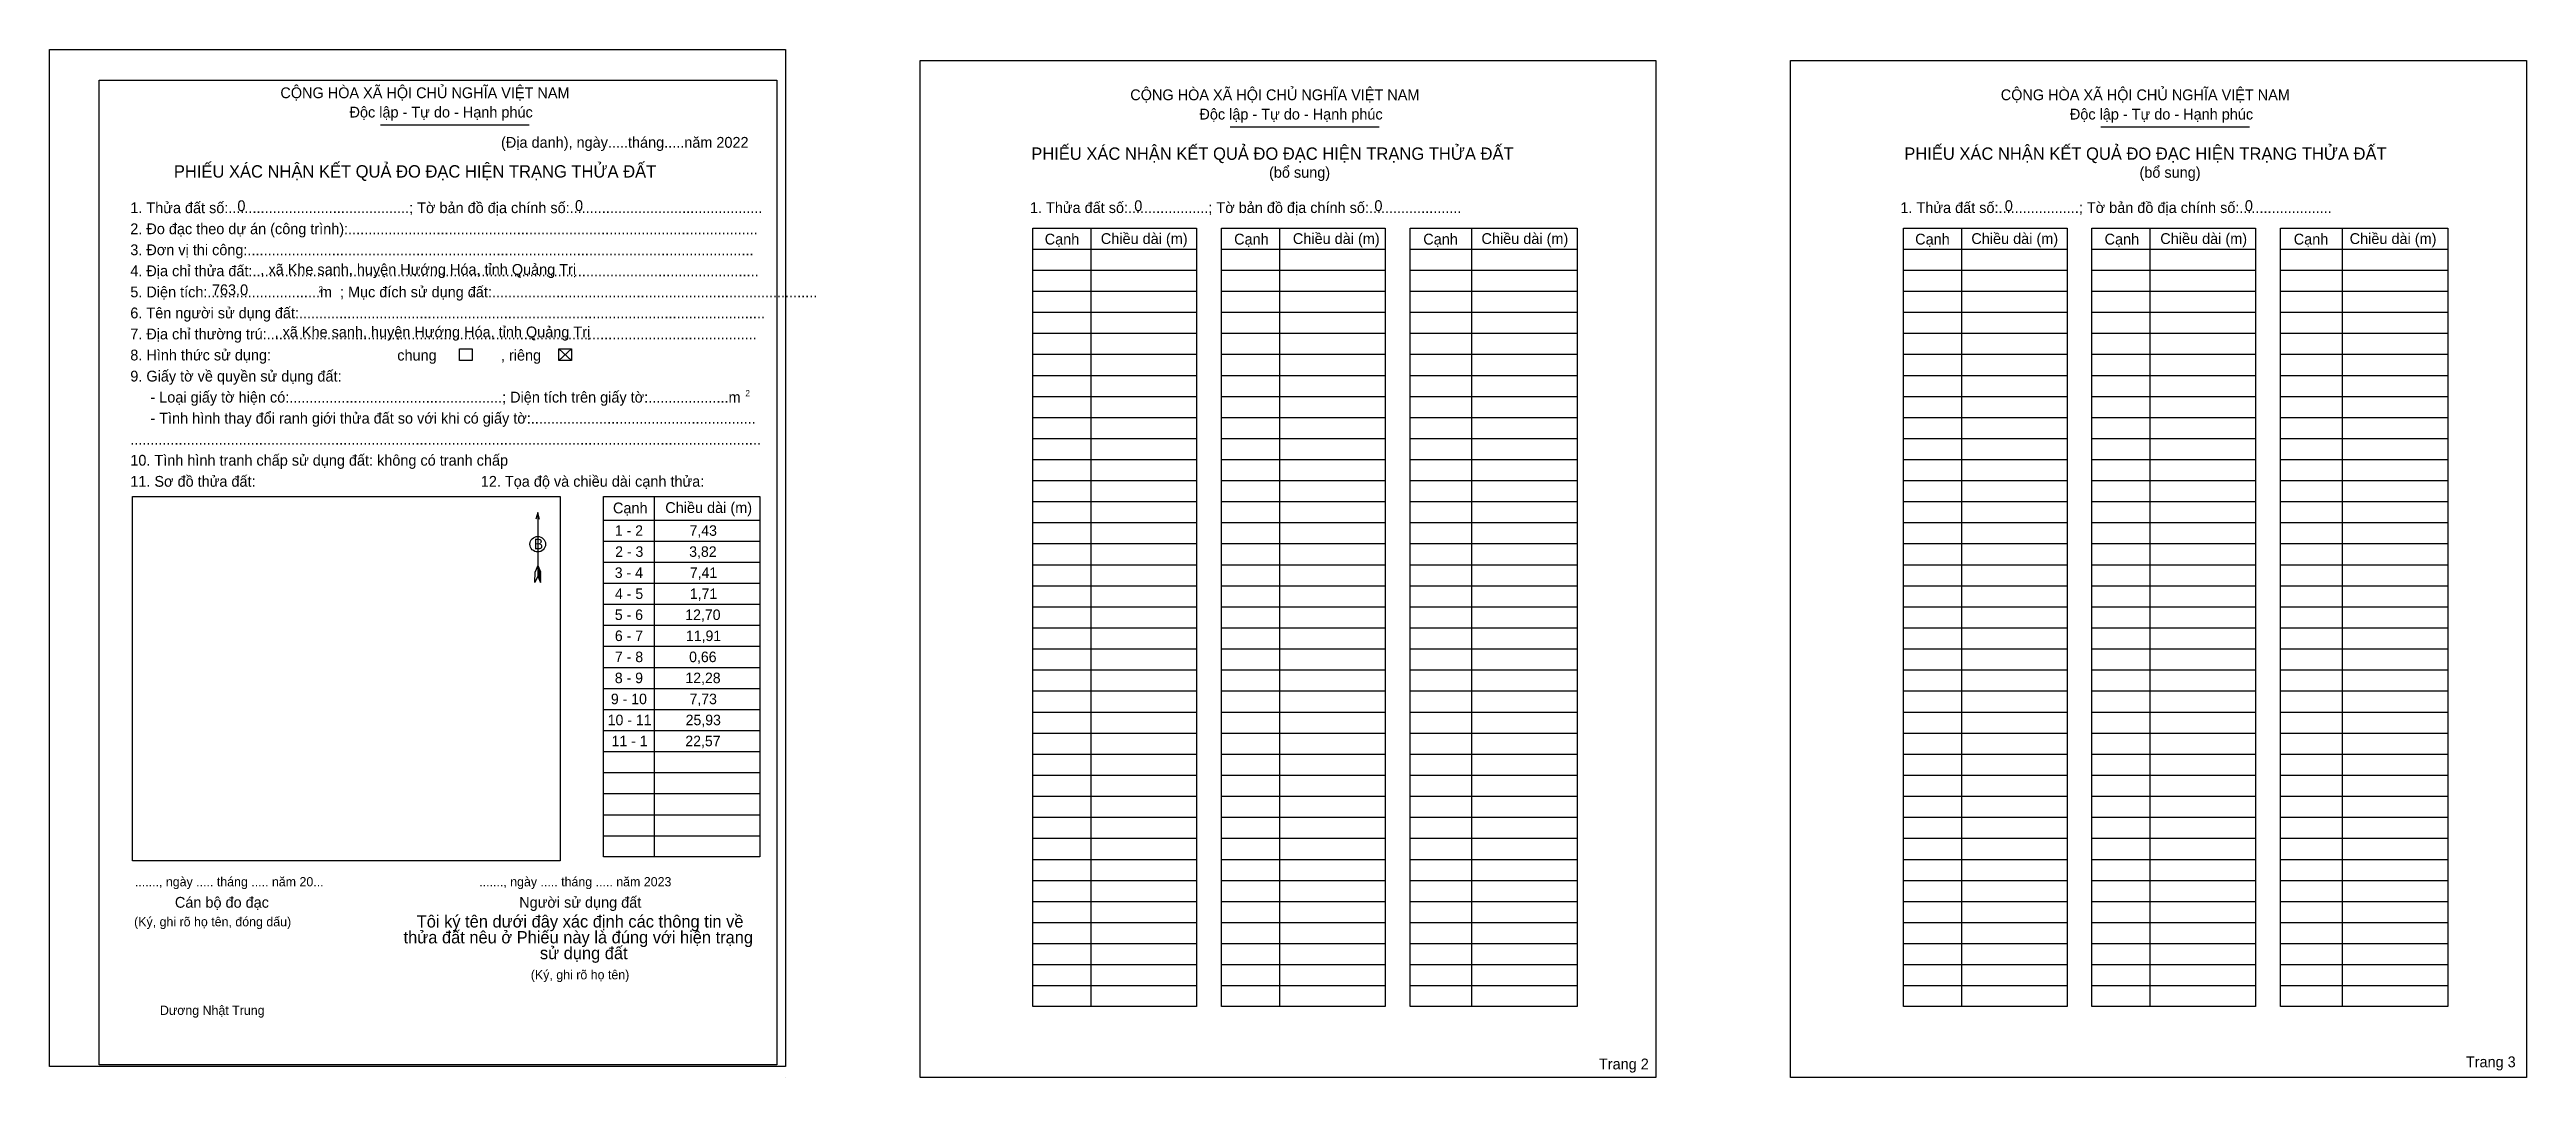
# Model space of a CAD drawing. Extents: x 548541 to 548958, y 1838423 to 1838596.
import ezdxf

# ---------------------------------------------------------------- set-up
doc = ezdxf.new("R2010")
doc.units = 0
for name, color, linetype in [('Level 1', 7, 'Continuous'), ('Level 2', 7, 'Continuous'), ('Level 3', 7, 'Continuous'), ('Level 48', 7, 'Continuous'), ('Level 50', 7, 'Continuous'), ('Level 52', 7, 'Continuous'), ('Level 6', 7, 'Continuous')]:
    doc.layers.add(name, color=color, linetype=linetype)

msp = doc.modelspace()

# ---------------------------------------------------------------- linework, layer by layer
at = {"layer": 'Level 1'}
for p, q in [((548541.23, 1838594.26), (548541.23, 1838594.26)), ((548687.63, 1838594.26), (548687.63, 1838594.26)), ((548596.88, 1838583.4), (548621.91, 1838583.4)), ((548739.81, 1838583.06), (548764.84, 1838583.06)), ((548886.21, 1838583.06), (548911.24, 1838583.06)), ((548716.37, 1838566.04), (548716.37, 1838434.98)), ((548748.08, 1838566.04), (548748.08, 1838434.98)), ((548780.38, 1838566.04), (548780.38, 1838434.98)), ((548862.77, 1838566.04), (548862.77, 1838434.98)), ((548894.49, 1838566.04), (548894.49, 1838434.98)), ((548926.79, 1838566.04), (548926.79, 1838434.98)), ((548706.63, 1838562.5), (548734.14, 1838562.5)), ((548706.63, 1838558.95), (548734.14, 1838558.95)), ((548738.34, 1838562.5), (548765.85, 1838562.5)), ((548738.34, 1838558.95), (548765.85, 1838558.95)), ((548770.05, 1838562.5), (548798.15, 1838562.5)), ((548770.05, 1838558.95), (548798.15, 1838558.95)), ((548853.03, 1838562.5), (548880.54, 1838562.5)), ((548853.03, 1838558.95), (548880.54, 1838558.95)), ((548884.74, 1838562.5), (548912.26, 1838562.5)), ((548884.74, 1838558.95), (548912.26, 1838558.95)), ((548916.46, 1838562.5), (548944.56, 1838562.5)), ((548916.46, 1838558.95), (548944.56, 1838558.95)), ((548706.63, 1838555.41), (548734.14, 1838555.41)), ((548738.34, 1838555.41), (548765.85, 1838555.41)), ((548770.05, 1838555.41), (548798.15, 1838555.41)), ((548853.03, 1838555.41), (548880.54, 1838555.41)), ((548884.74, 1838555.41), (548912.26, 1838555.41)), ((548916.46, 1838555.41), (548944.56, 1838555.41)), ((548706.63, 1838551.87), (548734.14, 1838551.87)), ((548738.34, 1838551.87), (548765.85, 1838551.87)), ((548770.05, 1838551.87), (548798.15, 1838551.87)), ((548853.03, 1838551.87), (548880.54, 1838551.87)), ((548884.74, 1838551.87), (548912.26, 1838551.87)), ((548916.46, 1838551.87), (548944.56, 1838551.87)), ((548706.63, 1838548.33), (548734.14, 1838548.33)), ((548738.34, 1838548.33), (548765.85, 1838548.33)), ((548770.05, 1838548.33), (548798.15, 1838548.33)), ((548853.03, 1838548.33), (548880.54, 1838548.33)), ((548884.74, 1838548.33), (548912.26, 1838548.33)), ((548916.46, 1838548.33), (548944.56, 1838548.33)), ((548626.88, 1838545.7), (548629.01, 1838543.72)), ((548626.88, 1838543.72), (548629.01, 1838545.7)), ((548706.63, 1838544.79), (548734.14, 1838544.79)), ((548738.34, 1838544.79), (548765.85, 1838544.79)), ((548770.05, 1838544.79), (548798.15, 1838544.79)), ((548853.03, 1838544.79), (548880.54, 1838544.79)), ((548884.74, 1838544.79), (548912.26, 1838544.79)), ((548916.46, 1838544.79), (548944.56, 1838544.79)), ((548706.63, 1838541.24), (548734.14, 1838541.24)), ((548706.63, 1838537.7), (548734.14, 1838537.7)), ((548738.34, 1838541.24), (548765.85, 1838541.24)), ((548738.34, 1838537.7), (548765.85, 1838537.7)), ((548770.05, 1838541.24), (548798.15, 1838541.24)), ((548770.05, 1838537.7), (548798.15, 1838537.7)), ((548853.03, 1838541.24), (548880.54, 1838541.24)), ((548853.03, 1838537.7), (548880.54, 1838537.7)), ((548884.74, 1838541.24), (548912.26, 1838541.24)), ((548884.74, 1838537.7), (548912.26, 1838537.7)), ((548916.46, 1838541.24), (548944.56, 1838541.24)), ((548916.46, 1838537.7), (548944.56, 1838537.7)), ((548706.63, 1838534.16), (548734.14, 1838534.16)), ((548738.34, 1838534.16), (548765.85, 1838534.16)), ((548770.05, 1838534.16), (548798.15, 1838534.16)), ((548853.03, 1838534.16), (548880.54, 1838534.16)), ((548884.74, 1838534.16), (548912.26, 1838534.16)), ((548916.46, 1838534.16), (548944.56, 1838534.16)), ((548706.63, 1838530.62), (548734.14, 1838530.62)), ((548738.34, 1838530.62), (548765.85, 1838530.62)), ((548770.05, 1838530.62), (548798.15, 1838530.62)), ((548853.03, 1838530.62), (548880.54, 1838530.62)), ((548884.74, 1838530.62), (548912.26, 1838530.62)), ((548916.46, 1838530.62), (548944.56, 1838530.62)), ((548706.63, 1838527.07), (548734.14, 1838527.07)), ((548738.34, 1838527.07), (548765.85, 1838527.07)), ((548770.05, 1838527.07), (548798.15, 1838527.07)), ((548853.03, 1838527.07), (548880.54, 1838527.07)), ((548884.74, 1838527.07), (548912.26, 1838527.07)), ((548916.46, 1838527.07), (548944.56, 1838527.07)), ((548706.63, 1838523.53), (548734.14, 1838523.53)), ((548738.34, 1838523.53), (548765.85, 1838523.53)), ((548770.05, 1838523.53), (548798.15, 1838523.53)), ((548853.03, 1838523.53), (548880.54, 1838523.53)), ((548884.74, 1838523.53), (548912.26, 1838523.53)), ((548916.46, 1838523.53), (548944.56, 1838523.53)), ((548555.17, 1838520.82), (548555.17, 1838520.82)), ((548623.33, 1838518.17), (548623.33, 1838507.46)), ((548634.4, 1838516.88), (548660.67, 1838516.88)), ((548642.9, 1838520.84), (548642.9, 1838460.21)), ((548706.63, 1838519.99), (548734.14, 1838519.99)), ((548738.34, 1838519.99), (548765.85, 1838519.99)), ((548770.05, 1838519.99), (548798.15, 1838519.99)), ((548853.03, 1838519.99), (548880.54, 1838519.99)), ((548884.74, 1838519.99), (548912.26, 1838519.99)), ((548916.46, 1838519.99), (548944.56, 1838519.99)), ((548634.4, 1838513.34), (548660.67, 1838513.34)), ((548706.63, 1838516.45), (548734.14, 1838516.45)), ((548706.63, 1838512.91), (548734.14, 1838512.91)), ((548738.34, 1838516.45), (548765.85, 1838516.45)), ((548738.34, 1838512.91), (548765.85, 1838512.91)), ((548770.05, 1838516.45), (548798.15, 1838516.45)), ((548770.05, 1838512.91), (548798.15, 1838512.91)), ((548853.03, 1838516.45), (548880.54, 1838516.45)), ((548853.03, 1838512.91), (548880.54, 1838512.91)), ((548884.74, 1838516.45), (548912.26, 1838516.45)), ((548884.74, 1838512.91), (548912.26, 1838512.91)), ((548916.46, 1838516.45), (548944.56, 1838516.45)), ((548916.46, 1838512.91), (548944.56, 1838512.91)), ((548623.33, 1838509.23), (548622.88, 1838508.14)), ((548623.33, 1838509.23), (548623.78, 1838508.14)), ((548623.33, 1838509.08), (548623.78, 1838507.98)), ((548623.33, 1838508.92), (548623.78, 1838507.82)), ((548623.33, 1838508.77), (548623.79, 1838507.66)), ((548623.33, 1838508.61), (548623.79, 1838507.51)), ((548634.4, 1838509.8), (548660.67, 1838509.8)), ((548706.63, 1838509.36), (548734.14, 1838509.36)), ((548738.34, 1838509.36), (548765.85, 1838509.36)), ((548770.05, 1838509.36), (548798.15, 1838509.36)), ((548853.03, 1838509.36), (548880.54, 1838509.36)), ((548884.74, 1838509.36), (548912.26, 1838509.36)), ((548916.46, 1838509.36), (548944.56, 1838509.36)), ((548622.85, 1838506.37), (548622.88, 1838508.14)), ((548623.33, 1838507.46), (548622.85, 1838506.37)), ((548623.33, 1838508.46), (548623.79, 1838507.35)), ((548623.33, 1838508.3), (548623.79, 1838507.19)), ((548623.33, 1838508.15), (548623.79, 1838507.03)), ((548623.33, 1838508), (548623.79, 1838506.87)), ((548623.33, 1838507.84), (548623.79, 1838506.71)), ((548623.33, 1838507.69), (548623.8, 1838506.56)), ((548623.33, 1838507.46), (548623.8, 1838506.37)), ((548623.8, 1838506.37), (548623.78, 1838508.14)), ((548634.4, 1838506.26), (548660.67, 1838506.26)), ((548706.63, 1838505.82), (548734.14, 1838505.82)), ((548738.34, 1838505.82), (548765.85, 1838505.82)), ((548770.05, 1838505.82), (548798.15, 1838505.82)), ((548853.03, 1838505.82), (548880.54, 1838505.82)), ((548884.74, 1838505.82), (548912.26, 1838505.82)), ((548916.46, 1838505.82), (548944.56, 1838505.82)), ((548634.4, 1838502.72), (548660.67, 1838502.72)), ((548706.63, 1838502.28), (548734.14, 1838502.28)), ((548738.34, 1838502.28), (548765.85, 1838502.28)), ((548770.05, 1838502.28), (548798.15, 1838502.28)), ((548853.03, 1838502.28), (548880.54, 1838502.28)), ((548884.74, 1838502.28), (548912.26, 1838502.28)), ((548916.46, 1838502.28), (548944.56, 1838502.28)), ((548634.4, 1838499.17), (548660.67, 1838499.17)), ((548706.63, 1838498.74), (548734.14, 1838498.74)), ((548738.34, 1838498.74), (548765.85, 1838498.74)), ((548770.05, 1838498.74), (548798.15, 1838498.74)), ((548853.03, 1838498.74), (548880.54, 1838498.74)), ((548884.74, 1838498.74), (548912.26, 1838498.74)), ((548916.46, 1838498.74), (548944.56, 1838498.74)), ((548634.4, 1838495.63), (548660.67, 1838495.63)), ((548634.4, 1838492.09), (548660.67, 1838492.09)), ((548706.63, 1838495.2), (548734.14, 1838495.2)), ((548738.34, 1838495.2), (548765.85, 1838495.2)), ((548770.05, 1838495.2), (548798.15, 1838495.2)), ((548853.03, 1838495.2), (548880.54, 1838495.2)), ((548884.74, 1838495.2), (548912.26, 1838495.2)), ((548916.46, 1838495.2), (548944.56, 1838495.2)), ((548634.4, 1838488.55), (548660.67, 1838488.55)), ((548706.63, 1838491.65), (548734.14, 1838491.65)), ((548706.63, 1838488.11), (548734.14, 1838488.11)), ((548738.34, 1838491.65), (548765.85, 1838491.65)), ((548738.34, 1838488.11), (548765.85, 1838488.11)), ((548770.05, 1838491.65), (548798.15, 1838491.65)), ((548770.05, 1838488.11), (548798.15, 1838488.11)), ((548853.03, 1838491.65), (548880.54, 1838491.65)), ((548853.03, 1838488.11), (548880.54, 1838488.11)), ((548884.74, 1838491.65), (548912.26, 1838491.65)), ((548884.74, 1838488.11), (548912.26, 1838488.11)), ((548916.46, 1838491.65), (548944.56, 1838491.65)), ((548916.46, 1838488.11), (548944.56, 1838488.11)), ((548634.4, 1838485), (548660.67, 1838485)), ((548706.63, 1838484.57), (548734.14, 1838484.57)), ((548738.34, 1838484.57), (548765.85, 1838484.57)), ((548770.05, 1838484.57), (548798.15, 1838484.57)), ((548853.03, 1838484.57), (548880.54, 1838484.57)), ((548884.74, 1838484.57), (548912.26, 1838484.57)), ((548916.46, 1838484.57), (548944.56, 1838484.57)), ((548634.4, 1838481.46), (548660.67, 1838481.46)), ((548706.63, 1838481.03), (548734.14, 1838481.03)), ((548738.34, 1838481.03), (548765.85, 1838481.03)), ((548770.05, 1838481.03), (548798.15, 1838481.03)), ((548853.03, 1838481.03), (548880.54, 1838481.03)), ((548884.74, 1838481.03), (548912.26, 1838481.03)), ((548916.46, 1838481.03), (548944.56, 1838481.03)), ((548634.4, 1838477.92), (548660.67, 1838477.92)), ((548706.63, 1838477.48), (548734.14, 1838477.48)), ((548738.34, 1838477.48), (548765.85, 1838477.48)), ((548770.05, 1838477.48), (548798.15, 1838477.48)), ((548853.03, 1838477.48), (548880.54, 1838477.48)), ((548884.74, 1838477.48), (548912.26, 1838477.48)), ((548916.46, 1838477.48), (548944.56, 1838477.48)), ((548634.4, 1838474.38), (548660.67, 1838474.38)), ((548706.63, 1838473.94), (548734.14, 1838473.94)), ((548738.34, 1838473.94), (548765.85, 1838473.94)), ((548770.05, 1838473.94), (548798.15, 1838473.94)), ((548853.03, 1838473.94), (548880.54, 1838473.94)), ((548884.74, 1838473.94), (548912.26, 1838473.94)), ((548916.46, 1838473.94), (548944.56, 1838473.94)), ((548634.4, 1838470.84), (548660.67, 1838470.84)), ((548634.4, 1838467.29), (548660.67, 1838467.29)), ((548706.63, 1838470.4), (548734.14, 1838470.4)), ((548706.63, 1838466.86), (548734.14, 1838466.86)), ((548738.34, 1838470.4), (548765.85, 1838470.4)), ((548738.34, 1838466.86), (548765.85, 1838466.86)), ((548770.05, 1838470.4), (548798.15, 1838470.4)), ((548770.05, 1838466.86), (548798.15, 1838466.86)), ((548853.03, 1838470.4), (548880.54, 1838470.4)), ((548853.03, 1838466.86), (548880.54, 1838466.86)), ((548884.74, 1838470.4), (548912.26, 1838470.4)), ((548884.74, 1838466.86), (548912.26, 1838466.86)), ((548916.46, 1838470.4), (548944.56, 1838470.4)), ((548916.46, 1838466.86), (548944.56, 1838466.86)), ((548634.4, 1838463.75), (548660.67, 1838463.75)), ((548706.63, 1838463.32), (548734.14, 1838463.32)), ((548738.34, 1838463.32), (548765.85, 1838463.32)), ((548770.05, 1838463.32), (548798.15, 1838463.32)), ((548853.03, 1838463.32), (548880.54, 1838463.32)), ((548884.74, 1838463.32), (548912.26, 1838463.32)), ((548916.46, 1838463.32), (548944.56, 1838463.32)), ((548627.11, 1838459.53), (548627.11, 1838459.53)), ((548706.63, 1838459.77), (548734.14, 1838459.77)), ((548738.34, 1838459.77), (548765.85, 1838459.77)), ((548770.05, 1838459.77), (548798.15, 1838459.77)), ((548853.03, 1838459.77), (548880.54, 1838459.77)), ((548884.74, 1838459.77), (548912.26, 1838459.77)), ((548916.46, 1838459.77), (548944.56, 1838459.77)), ((548706.63, 1838456.23), (548734.14, 1838456.23)), ((548738.34, 1838456.23), (548765.85, 1838456.23)), ((548770.05, 1838456.23), (548798.15, 1838456.23)), ((548853.03, 1838456.23), (548880.54, 1838456.23)), ((548884.74, 1838456.23), (548912.26, 1838456.23)), ((548916.46, 1838456.23), (548944.56, 1838456.23)), ((548706.63, 1838452.69), (548734.14, 1838452.69)), ((548738.34, 1838452.69), (548765.85, 1838452.69)), ((548770.05, 1838452.69), (548798.15, 1838452.69)), ((548853.03, 1838452.69), (548880.54, 1838452.69)), ((548884.74, 1838452.69), (548912.26, 1838452.69)), ((548916.46, 1838452.69), (548944.56, 1838452.69)), ((548706.63, 1838449.15), (548734.14, 1838449.15)), ((548738.34, 1838449.15), (548765.85, 1838449.15)), ((548770.05, 1838449.15), (548798.15, 1838449.15)), ((548853.03, 1838449.15), (548880.54, 1838449.15)), ((548884.74, 1838449.15), (548912.26, 1838449.15)), ((548916.46, 1838449.15), (548944.56, 1838449.15)), ((548706.63, 1838445.61), (548734.14, 1838445.61)), ((548706.63, 1838442.06), (548734.14, 1838442.06)), ((548738.34, 1838445.61), (548765.85, 1838445.61)), ((548738.34, 1838442.06), (548765.85, 1838442.06)), ((548770.05, 1838445.61), (548798.15, 1838445.61)), ((548770.05, 1838442.06), (548798.15, 1838442.06)), ((548853.03, 1838445.61), (548880.54, 1838445.61)), ((548853.03, 1838442.06), (548880.54, 1838442.06)), ((548884.74, 1838445.61), (548912.26, 1838445.61)), ((548884.74, 1838442.06), (548912.26, 1838442.06)), ((548916.46, 1838445.61), (548944.56, 1838445.61)), ((548916.46, 1838442.06), (548944.56, 1838442.06)), ((548706.63, 1838438.52), (548734.14, 1838438.52)), ((548738.34, 1838438.52), (548765.85, 1838438.52)), ((548770.05, 1838438.52), (548798.15, 1838438.52)), ((548853.03, 1838438.52), (548880.54, 1838438.52)), ((548884.74, 1838438.52), (548912.26, 1838438.52)), ((548916.46, 1838438.52), (548944.56, 1838438.52)), ((548665.01, 1838423.05), (548665.01, 1838423.05)), ((548811.41, 1838423.05), (548811.41, 1838423.05))]:
    msp.add_line(p, q, dxfattribs=at)
for points in [[(548706.63, 1838566.04), (548734.14, 1838566.04), (548734.14, 1838434.98), (548706.63, 1838434.98)], [(548738.34, 1838566.04), (548765.85, 1838566.04), (548765.85, 1838434.98), (548738.34, 1838434.98)], [(548770.05, 1838566.04), (548798.15, 1838566.04), (548798.15, 1838434.98), (548770.05, 1838434.98)], [(548853.03, 1838566.04), (548880.54, 1838566.04), (548880.54, 1838434.98), (548853.03, 1838434.98)], [(548884.74, 1838566.04), (548912.26, 1838566.04), (548912.26, 1838434.98), (548884.74, 1838434.98)], [(548916.46, 1838566.04), (548944.56, 1838566.04), (548944.56, 1838434.98), (548916.46, 1838434.98)], [(548555.17, 1838520.82), (548627.11, 1838520.82), (548627.11, 1838459.53), (548555.17, 1838459.53)], [(548634.4, 1838520.84), (548660.67, 1838520.84), (548660.67, 1838460.21), (548634.4, 1838460.21)]]:
    msp.add_lwpolyline(points, close=True, dxfattribs=at)
msp.add_lwpolyline([(548623.63, 1838517.03), (548623.33, 1838518.17), (548623.02, 1838517.03)], dxfattribs=at)
msp.add_circle((548623.33, 1838512.82), 1.31, dxfattribs=at)
at = {"layer": 'Level 2'}
for points in [[(548541.23, 1838596.09), (548665.01, 1838596.09), (548665.01, 1838424.88), (548541.23, 1838424.88)], [(548687.63, 1838594.26), (548811.41, 1838594.26), (548811.41, 1838423.05), (548687.63, 1838423.05)], [(548834.03, 1838594.26), (548957.81, 1838594.26), (548957.81, 1838423.05), (548834.03, 1838423.05)]]:
    msp.add_lwpolyline(points, close=True, dxfattribs=at)
at = {"layer": 'Level 3'}
msp.add_lwpolyline([(548549.59, 1838590.95), (548663.53, 1838590.95), (548663.53, 1838425.2), (548549.59, 1838425.2)], close=True, dxfattribs=at)
at = {"layer": 'Level 50'}
for points in [[(548610.16, 1838545.7), (548612.28, 1838545.7), (548612.28, 1838543.72), (548610.16, 1838543.72)], [(548626.88, 1838545.7), (548629.01, 1838545.7), (548629.01, 1838543.72), (548626.88, 1838543.72)]]:
    msp.add_lwpolyline(points, close=True, dxfattribs=at)

# ---------------------------------------------------------------- texts
at = {"layer": 'Level 1'}
for s, height, p in [('CỘNG HÒA XÃ HỘI CHỦ NGHĨA VIỆT NAM', 1.8182, (548580.05, 1838587.89)), ('CỘNG HÒA XÃ HỘI CHỦ NGHĨA VIỆT NAM', 1.8182, (548722.99, 1838587.55)), ('CỘNG HÒA XÃ HỘI CHỦ NGHĨA VIỆT NAM', 1.8182, (548869.39, 1838587.55)), ('Độc lập - Tự do - Hạnh phúc', 1.8182, (548591.68, 1838584.64)), ('Độc lập - Tự do - Hạnh phúc', 1.8182, (548734.62, 1838584.3)), ('Độc lập - Tự do - Hạnh phúc', 1.8182, (548881.02, 1838584.3)), ('(Địa danh), ngày.....tháng.....năm 2022', 1.8182, (548617.16, 1838579.55)), ('PHIẾU XÁC NHẬN KẾT QUẢ ĐO ĐẠC HIỆN TRẠNG THỬA ĐẤT', 2.0782, (548706.34, 1838577.52)), ('PHIẾU XÁC NHẬN KẾT QUẢ ĐO ĐẠC HIỆN TRẠNG THỬA ĐẤT', 2.0782, (548853.17, 1838577.52)), ('PHIẾU XÁC NHẬN KẾT QUẢ ĐO ĐẠC HIỆN TRẠNG THỬA ĐẤT', 2.0782, (548562.14, 1838574.53)), ('(bổ sung)', 1.818, (548746.33, 1838574.5)), ('(bổ sung)', 1.818, (548892.73, 1838574.5)), ('2. Đo đạc theo dự án (công trình):......................................................................................................', 1.8182, (548554.81, 1838565)), ('1. Thửa đất số:.............................................; Tờ bản đồ địa chính số:................................................', 1.8182, (548554.81, 1838568.54)), ('1. Thửa đất số:....................; Tờ bản đồ địa chính số:.......................', 1.8182, (548706.12, 1838568.56)), ('1. Thửa đất số:....................; Tờ bản đồ địa chính số:.......................', 1.8182, (548852.52, 1838568.56)), ('3. Đơn vị thi công:..............................................................................................................................', 1.8182, (548554.81, 1838561.46)), ('Cạnh', 1.818, (548708.6, 1838563.26)), ('Chiều dài (m)', 1.8182, (548718.04, 1838563.35)), ('Cạnh', 1.818, (548740.46, 1838563.26)), ('Chiều dài (m)', 1.8182, (548750.34, 1838563.35)), ('Cạnh', 1.818, (548772.27, 1838563.26)), ('Chiều dài (m)', 1.8182, (548782.06, 1838563.35)), ('Cạnh', 1.818, (548855, 1838563.26)), ('Chiều dài (m)', 1.8182, (548864.45, 1838563.35)), ('Cạnh', 1.818, (548886.86, 1838563.26)), ('Chiều dài (m)', 1.8182, (548896.23, 1838563.35)), ('Cạnh', 1.818, (548918.67, 1838563.26)), ('Chiều dài (m)', 1.8182, (548928.08, 1838563.35)), ('4. Địa chỉ thửa đất:..............................................................................................................................', 1.8182, (548554.81, 1838557.92)), ('5. Diện tích:............................m  ; Mục đích sử dụng đất:.................................................................................', 1.8182, (548554.81, 1838554.37)), ('2', 1.04, (548586.45, 1838555.2)), ('6. Tên người sử dụng đất:....................................................................................................................', 1.8182, (548554.81, 1838550.83)), ('7. Địa chỉ thường trú:..........................................................................................................................', 1.8182, (548554.81, 1838547.29)), ('9. Giấy tờ về quyền sử dụng đất:', 1.8182, (548554.81, 1838540.2)), ('chung                , riêng', 1.8182, (548599.71, 1838543.73)), ('     - Loại giấy tờ hiện có:.....................................................; Diện tích trên giấy tờ:....................m', 1.8182, (548554.81, 1838536.66)), ('2', 1.04, (548658.26, 1838537.72)), ('     - Tình hình thay đổi ranh giới thửa đất so với khi có giấy tờ:........................................................', 1.8182, (548554.81, 1838533.12)), ('.............................................................................................................................................................', 1.8182, (548554.81, 1838529.58)), ('10. Tình hình tranh chấp sử dụng đất: không có tranh chấp', 1.8182, (548554.81, 1838526.04)), ('11. Sơ đồ thửa đất:', 1.8182, (548554.81, 1838522.49)), ('12. Tọa độ và chiều dài cạnh thửa:', 1.8182, (548613.76, 1838522.49)), ('Cạnh', 1.818, (548635.99, 1838518.01)), ('Chiều dài (m)', 1.8182, (548644.79, 1838518.07)), ('B', 1.77, (548622.67, 1838511.96)), ('......., ngày ..... tháng ..... năm 20...', 1.5585, (548555.58, 1838455.23)), ('......., ngày ..... tháng ..... năm 2023', 1.5585, (548613.49, 1838455.23)), ('(Ký, ghi rõ họ tên, đóng dấu)', 1.5585, (548555.45, 1838448.5)), ('Cán bộ đo đạc', 1.8182, (548562.31, 1838451.63)), ('Tôi ký tên dưới đây xác định các thông tin về', 2.0661, (548602.98, 1838448.3)), ('Người sử dụng đất', 1.8182, (548620.22, 1838451.63)), ('thửa đất nêu ở Phiếu này là đúng với hiện trạng', 2.0661, (548600.77, 1838445.63)), ('sử dụng đất', 2.0661, (548623.7, 1838442.97)), ('(Ký, ghi rõ họ tên)', 1.5585, (548622.17, 1838439.58)), ('Dương Nhật Trung', 1.5585, (548559.8, 1838433.59)), ('Trang 2', 1.818, (548801.82, 1838424.42)), ('Trang 3', 1.818, (548947.62, 1838424.78))]:
    msp.add_text(s, height=height, dxfattribs=at).set_placement(p)
at = {"layer": 'Level 48'}
msp.add_text('8. Hình thức sử dụng:', height=1.8183, dxfattribs=at).set_placement((548554.81, 1838543.75))
at = {"layer": 'Level 52'}
for s, p in [('1 - 2', (548636.3, 1838514.23)), ('7,43', (548648.86, 1838514.23)), ('3 - 4', (548636.29, 1838507.14)), ('2 - 3', (548636.36, 1838510.69)), ('3,82', (548648.81, 1838510.69)), ('7,41', (548648.91, 1838507.14)), ('4 - 5', (548636.33, 1838503.6)), ('1,71', (548648.91, 1838503.6)), ('5 - 6', (548636.3, 1838500.06)), ('12,70', (548648.15, 1838500.06)), ('6 - 7', (548636.31, 1838496.52)), ('11,91', (548648.26, 1838496.52)), ('7 - 8', (548636.32, 1838492.97)), ('0,66', (548648.8, 1838492.97)), ('9 - 10', (548635.64, 1838485.89)), ('8 - 9', (548636.3, 1838489.43)), ('12,28', (548648.17, 1838489.43)), ('7,73', (548648.86, 1838485.89)), ('10 - 11', (548635.1, 1838482.35)), ('25,93', (548648.21, 1838482.35)), ('11 - 1', (548635.75, 1838478.81)), ('22,57', (548648.16, 1838478.81))]:
    msp.add_text(s, height=1.771, dxfattribs=at).set_placement(p)
at = {"layer": 'Level 6'}
for s, height, p in [('0', 1.82, (548572.82, 1838568.88)), ('0', 1.82, (548629.6, 1838568.91)), ('0', 1.82, (548723.66, 1838568.88)), ('0', 1.82, (548764.05, 1838568.89)), ('0', 1.82, (548870.07, 1838568.88)), ('0', 1.82, (548910.45, 1838568.89)), (', xã Khe sanh, huyện Hướng Hóa, tỉnh Quảng Trị', 1.8183, (548576.69, 1838558.16)), ('763.0', 1.818, (548568.54, 1838554.73)), ('.', 1.82, (548611.86, 1838554.66)), (', xã Khe sanh, huyện Hướng Hóa, tỉnh Quảng Trị', 1.8183, (548579.07, 1838547.63))]:
    msp.add_text(s, height=height, dxfattribs=at).set_placement(p)

doc.saveas('drawing.dxf')
